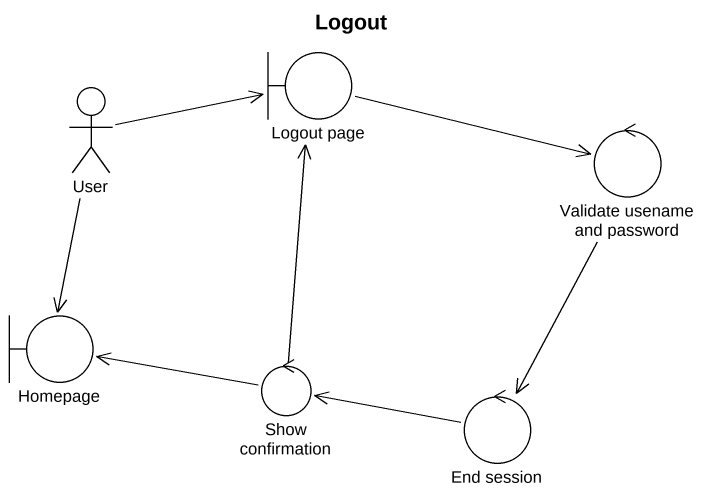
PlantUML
@startuml
title Logout
actor User
boundary "Logout page" as Logout_page
control "Validate usename and password" as Validate_usename_and
boundary Homepage
control "Show confirmation" as Show_confirmation
control "End session" as End_session
User -right-> Logout_page
User --> Homepage
Logout_page -right-> Validate_usename_and
Validate_usename_and --> End_session
Show_confirmation -up-> Logout_page
Show_confirmation -left-> Homepage
End_session -left-> Show_confirmation
@enduml
